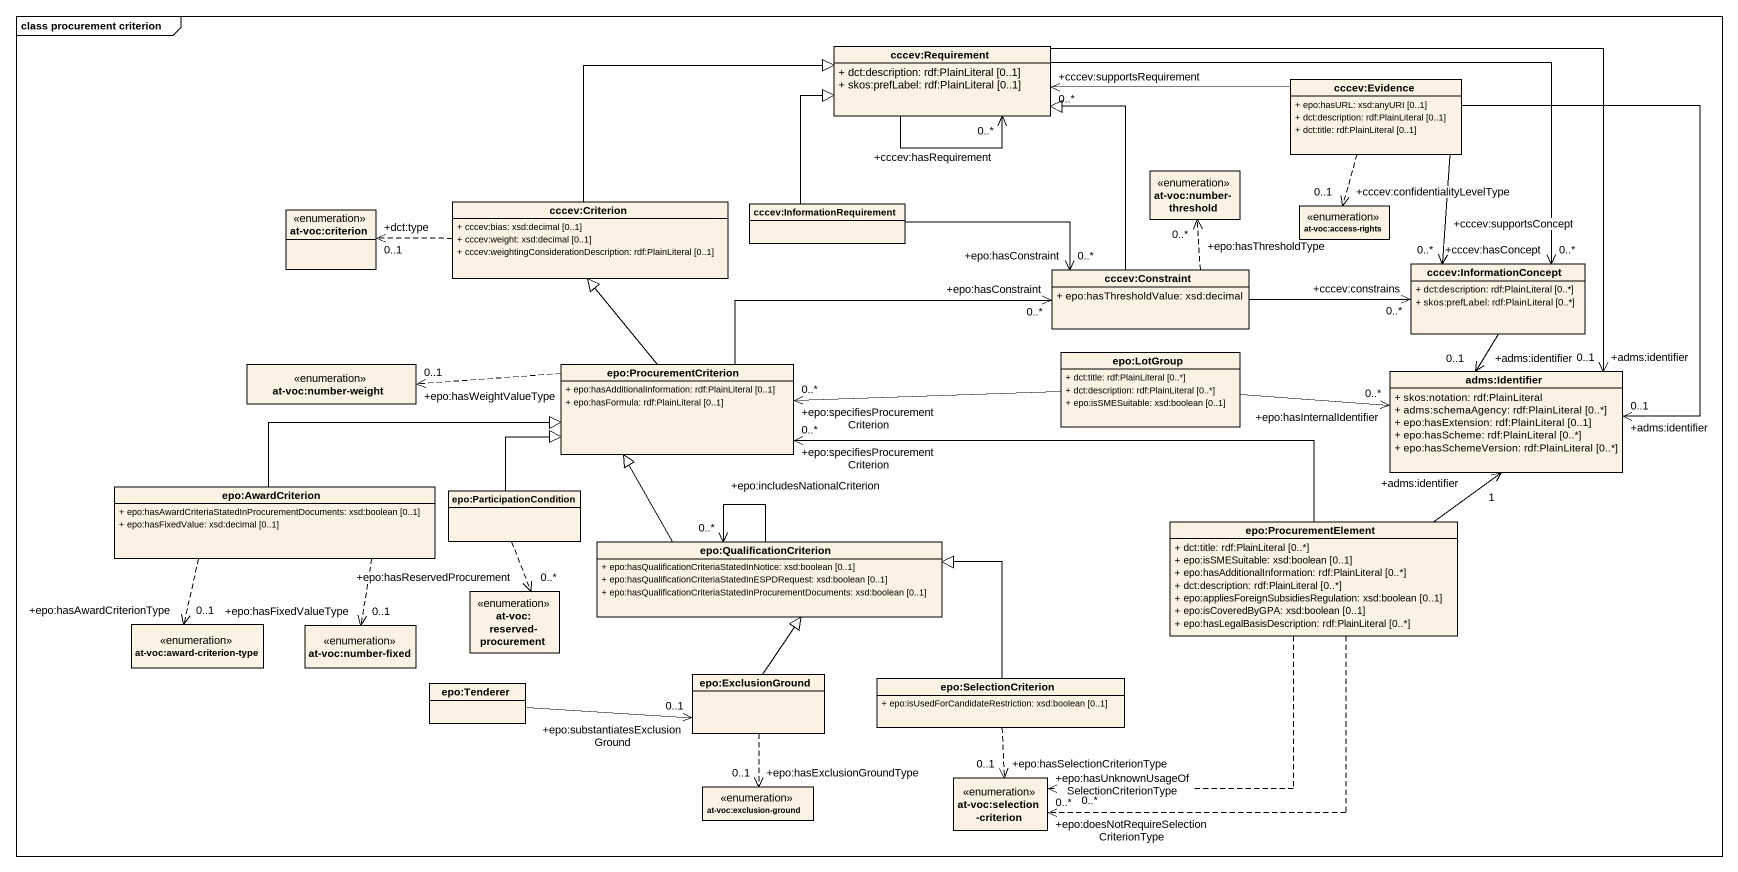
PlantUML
@startuml
mainframe class procurement criterion
hide circle
hide empty members
skinparam classAttributeIconSize 0
class "cccev:Requirement" as cccev_Requirement {
  + dct:description: rdf:PlainLiteral [0..1]
  + skos:prefLabel: rdf:PlainLiteral [0..1]
}
class "cccev:Evidence" as cccev_Evidence {
  + epo:hasURL: xsd:anyURI [0..1]
  + dct:description: rdf:PlainLiteral [0..1]
  + dct:title: rdf:PlainLiteral [0..1]
}
enum "at-voc:number-threshold" as at_voc_number_threshold
enum "at-voc:criterion" as at_voc_criterion
class "cccev:Criterion" as cccev_Criterion {
  + cccev:bias: xsd:decimal [0..1]
  + cccev:weight: xsd:decimal [0..1]
  + cccev:weightingConsiderationDescription: rdf:PlainLiteral [0..1]
}
class "cccev:InformationRequirement" as cccev_InformationRequirement
enum "at-voc:access-rights" as at_voc_access_rights
class "cccev:Constraint" as cccev_Constraint {
  + epo:hasThresholdValue: xsd:decimal
}
class "cccev:InformationConcept" as cccev_InformationConcept {
  + dct:description: rdf:PlainLiteral [0..*]
  + skos:prefLabel: rdf:PlainLiteral [0..*]
}
class "epo:LotGroup" as epo_LotGroup {
  + dct:title: rdf:PlainLiteral [0..*]
  + dct:description: rdf:PlainLiteral [0..*]
  + epo:isSMESuitable: xsd:boolean [0..1]
}
enum "at-voc:number-weight" as at_voc_number_weight
class "epo:ProcurementCriterion" as epo_ProcurementCriterion {
  + epo:hasAdditionalInformation: rdf:PlainLiteral [0..1]
  + epo:hasFormula: rdf:PlainLiteral [0..1]
}
class "adms:Identifier" as adms_Identifier {
  + skos:notation: rdf:PlainLiteral
  + adms:schemaAgency: rdf:PlainLiteral [0..*]
  + epo:hasExtension: rdf:PlainLiteral [0..1]
  + epo:hasScheme: rdf:PlainLiteral [0..*]
  + epo:hasSchemeVersion: rdf:PlainLiteral [0..*]
}
class "epo:AwardCriterion" as epo_AwardCriterion {
  + epo:hasAwardCriteriaStatedInProcurementDocuments: xsd:boolean [0..1]
  + epo:hasFixedValue: xsd:decimal [0..1]
}
class "epo:ParticipationCondition" as epo_ParticipationCondition
class "epo:QualificationCriterion" as epo_QualificationCriterion {
  + epo:hasQualificationCriteriaStatedInNotice: xsd:boolean [0..1]
  + epo:hasQualificationCriteriaStatedInESPDRequest: xsd:boolean [0..1]
  + epo:hasQualificationCriteriaStatedInProcurementDocuments: xsd:boolean [0..1]
}
class "epo:ProcurementElement" as epo_ProcurementElement {
  + dct:title: rdf:PlainLiteral [0..*]
  + epo:isSMESuitable: xsd:boolean [0..1]
  + epo:hasAdditionalInformation: rdf:PlainLiteral [0..*]
  + dct:description: rdf:PlainLiteral [0..*]
  + epo:appliesForeignSubsidiesRegulation: xsd:boolean [0..1]
  + epo:isCoveredByGPA: xsd:boolean [0..1]
  + epo:hasLegalBasisDescription: rdf:PlainLiteral [0..*]
}
enum "at-voc:award-criterion-type" as at_voc_award_criterion_type
enum "at-voc:number-fixed" as at_voc_number_fixed
enum "at-voc:reserved-procurement" as at_voc_reserved_procurement
class "epo:ExclusionGround" as epo_ExclusionGround
class "epo:SelectionCriterion" as epo_SelectionCriterion {
  + epo:isUsedForCandidateRestriction: xsd:boolean [0..1]
}
class "epo:Tenderer" as epo_Tenderer
enum "at-voc:exclusion-ground" as at_voc_exclusion_ground
enum "at-voc:selection-criterion" as at_voc_selection_criterion
cccev_Requirement --> "+cccev:hasRequirement\n0..*" cccev_Requirement
cccev_Requirement -right-> "+cccev:hasConcept\n0..*" cccev_InformationConcept
cccev_Requirement --> "+adms:identifier\n0..1" adms_Identifier
cccev_Evidence -left-> "+cccev:supportsRequirement\n0..*" cccev_Requirement
cccev_Evidence ..> "+cccev:confidentialityLevelType\n0..1" at_voc_access_rights
cccev_Evidence --> "+cccev:supportsConcept\n0..*" cccev_InformationConcept
cccev_Evidence --> "+adms:identifier\n0..1" adms_Identifier
cccev_Criterion -right-|> cccev_Requirement
cccev_Criterion .left.> "+dct:type\n0..1" at_voc_criterion
cccev_InformationRequirement -up-|> cccev_Requirement
cccev_InformationRequirement -right-> "+epo:hasConstraint\n0..*" cccev_Constraint
cccev_Constraint -up-|> cccev_Requirement
cccev_Constraint .up.> "+epo:hasThresholdType\n0..*" at_voc_number_threshold
cccev_Constraint -right-> "+cccev:constrains\n0..*" cccev_InformationConcept
cccev_InformationConcept --> "+adms:identifier\n0..1" adms_Identifier
epo_LotGroup -left-> "+epo:specifiesProcurementCriterion\n0..*" epo_ProcurementCriterion
epo_LotGroup -right-> "+epo:hasInternalIdentifier\n0..*" adms_Identifier
epo_ProcurementCriterion -up-|> cccev_Criterion
epo_ProcurementCriterion -right-> "+epo:hasConstraint\n0..*" cccev_Constraint
epo_ProcurementCriterion .left.> "+epo:hasWeightValueType\n0..1" at_voc_number_weight
epo_AwardCriterion -right-|> epo_ProcurementCriterion
epo_AwardCriterion ..> "+epo:hasAwardCriterionType\n0..1" at_voc_award_criterion_type
epo_AwardCriterion ..> "+epo:hasFixedValueType\n0..1" at_voc_number_fixed
epo_ParticipationCondition -up-|> epo_ProcurementCriterion
epo_ParticipationCondition ..> "+epo:hasReservedProcurement\n0..*" at_voc_reserved_procurement
epo_QualificationCriterion -up-|> epo_ProcurementCriterion
epo_QualificationCriterion --> "+epo:includesNationalCriterion\n0..*" epo_QualificationCriterion
epo_ProcurementElement -left-> "+epo:specifiesProcurementCriterion\n0..*" epo_ProcurementCriterion
epo_ProcurementElement -up-> "+adms:identifier\n1" adms_Identifier
epo_ProcurementElement ..> "+epo:doesNotRequireSelectionCriterionType\n0..*" at_voc_selection_criterion
epo_ProcurementElement ..> "+epo:hasUnknownUsageOfSelectionCriterionType\n0..*" at_voc_selection_criterion
epo_ExclusionGround -up-|> epo_QualificationCriterion
epo_ExclusionGround ..> "+epo:hasExclusionGroundType\n0..1" at_voc_exclusion_ground
epo_SelectionCriterion -left-|> epo_QualificationCriterion
epo_SelectionCriterion ..> "+epo:hasSelectionCriterionType\n0..1" at_voc_selection_criterion
epo_Tenderer -right-> "+epo:substantiatesExclusionGround\n0..1" epo_ExclusionGround
@enduml
